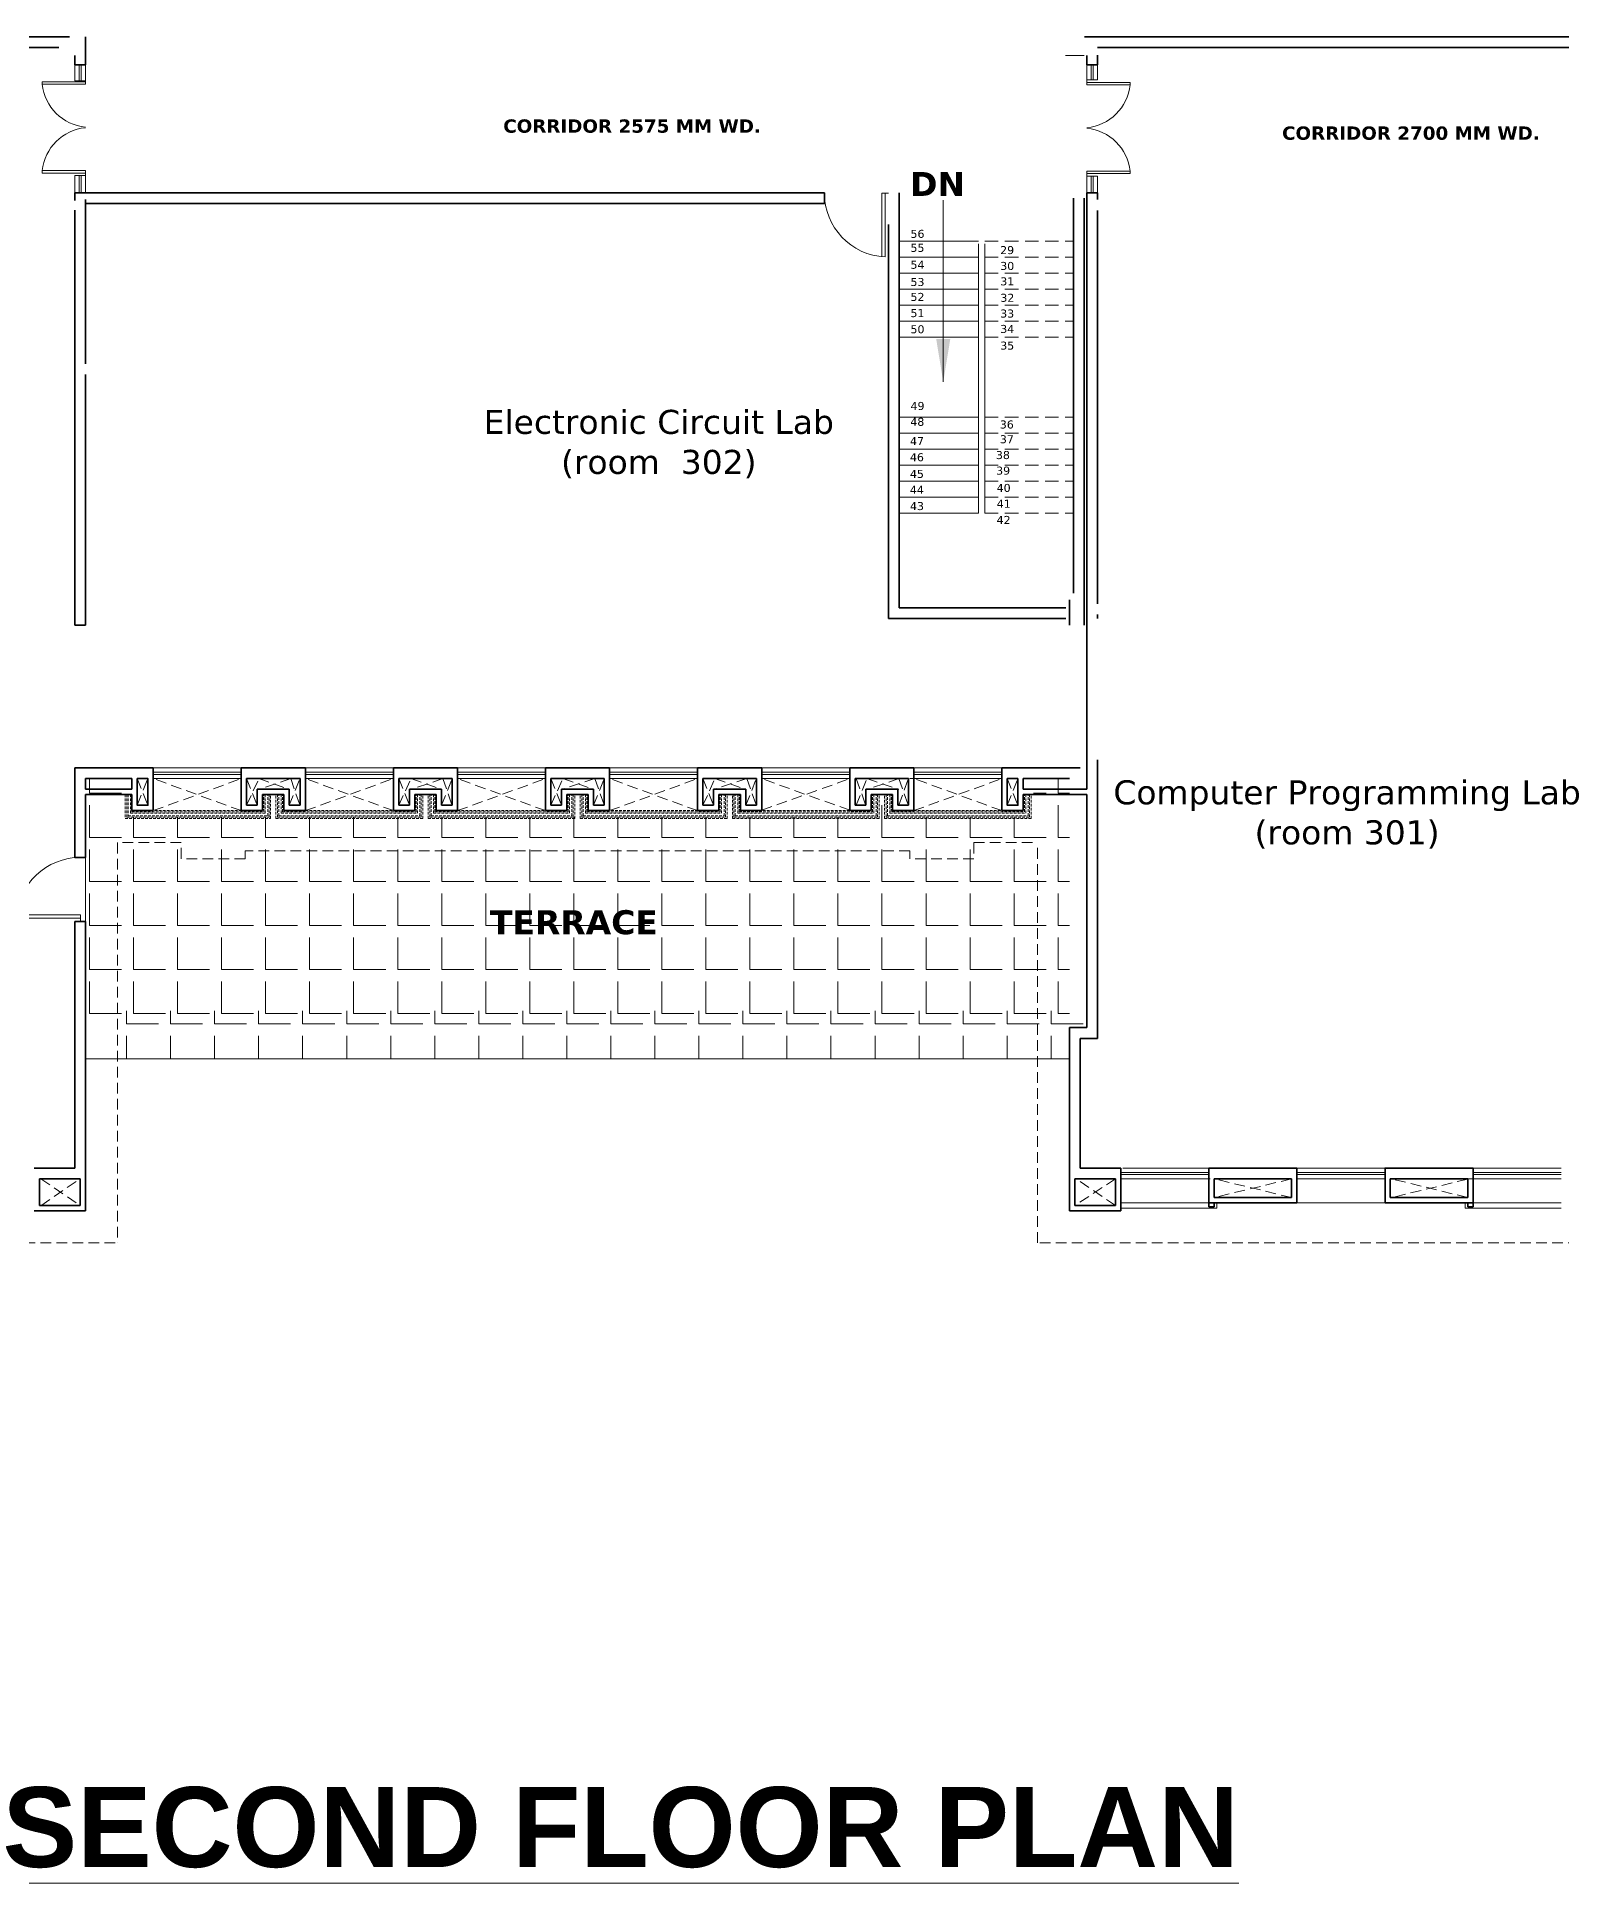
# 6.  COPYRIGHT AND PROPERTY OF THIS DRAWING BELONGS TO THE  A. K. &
# Model space of a CAD drawing. Header units: millimetres. Extents: x -907591 to 4513934, y -12317808 to 1850003.
# Drawn here: x -426553 to -397994, y -5592259 to -5557661 of the extents above; entities that cross this region are included whole.
import ezdxf

# ---------------------------------------------------------------- set-up
doc = ezdxf.new("R2010")
doc.units = ezdxf.units.MM
doc.header["$LTSCALE"] = 2
doc.header["$MEASUREMENT"] = 0
doc.linetypes.add('DASHED2', pattern=[0.375, 0.25, -0.125])
doc.linetypes.add('HIDDEN', pattern=[0.375, 0.25, -0.125])
doc.layers.add('AEROW', color=7, linetype='Continuous', lineweight=15, true_color=0x0d0d0d)
doc.layers.add('DOT', color=7, linetype='DASHED2', lineweight=0, true_color=0x89067c)
for name, color, linetype, lineweight in [('DOOR', 27, 'Continuous', 5), ('DUCT', 37, 'Continuous', 35), ('glass', 5, 'Continuous', 15), ('HAT', 42, 'Continuous', 5), ('SILL', 74, 'Continuous', 9), ('STAIR', 252, 'Continuous', 9), ('TEXT', 7, 'Continuous', 13), ('WAll', 250, 'Continuous', 35), ('WIN', 5, 'Continuous', 15)]:
    doc.layers.add(name, color=color, linetype=linetype, lineweight=lineweight)
doc.styles.add('arial', font='')
doc.styles.add('INNER DIM', font='', dxfattribs={"height": 250})
doc.styles.add('style2', font='')
doc.styles.get('arial').set_extended_font_data('Arial')
doc.styles.get('INNER DIM').set_extended_font_data('Arial Narrow', bold=True)
doc.styles.get('style2').set_extended_font_data('Verdana')
doc.dimstyles.new('INNER DIM', dxfattribs={"dimscale": 0, "dimtxt": 250, "dimasz": 100, "dimexe": 50, "dimexo": 50, "dimgap": 50, "dimtad": 0, "dimdec": 0, "dimzin": 0, "dimdsep": 46, "dimtxsty": 'INNER DIM', "dimblk": 'ARCHTICK', "dimcen": 100, "dimdle": 50, "dimclrd": 256, "dimclre": 256, "dimclrt": 256, "dimadec": 0, "dimazin": 0, "dimtfac": 1, "dimtdec": 0, "dimtix": 1, "dimtmove": 2, "dimatfit": 3, "dimfxl": 50, "dimfxlon": 1, "dimtolj": 1, "dimtzin": 0, "dimlwd": -1, "dimlwe": -1, "dimarcsym": 1})

# ---------------------------------------------------------------- blocks, each defined once
blk = doc.blocks.new('1000 DOOR R')
at = {"layer": 'DOOR', "color": 252, "ltscale": 200}
for p, q in [((-900, -900), (0, -900)), ((-900, -900), (-900, -950)), ((-900, -950), (0, -950)), ((0, -1000), (0, -900))]:
    blk.add_line(p, q, dxfattribs=at)
blk.add_arc((96, -1003), 1001, 95.4612, 174.0988, dxfattribs=at)
blk = doc.blocks.new('A$C44E84F5B')
at = {"layer": 'SILL', "ltscale": 0.1, "extrusion": (0, 0, -1), "xscale": -0.8999999999990947, "yscale": 0.8999999999990947, "zscale": -0.900000000403865, "rotation": 180}
blk.add_blockref('1000 DOOR R', (0, 900), dxfattribs=at)
at = {"layer": 'SILL', "ltscale": 0.1, "extrusion": (0, 0, -1), "xscale": 0.8999999999990947, "yscale": 0.8999999999990947, "zscale": -0.900000000403865}
blk.add_blockref('1000 DOOR R', (0, 900), dxfattribs=at)
blk = doc.blocks.new('A$C782B46B9')
at = {"layer": 'DOOR', "ltscale": 100}
for p, q in [((999, 50), (0, 50)), ((999, 100), (4, 100)), ((999, 100), (999, 0))]:
    blk.add_line(p, q, dxfattribs=at)
blk.add_arc((999, 0), 1000, 90, 177.134, dxfattribs=at)
blk = doc.blocks.new('_ArchTick')
at = {"color": 0, "linetype": 'ByBlock', "const_width": 0.15}
blk.add_lwpolyline([(-0.5, -0.5), (0.5, 0.5)], dxfattribs=at)

msp = doc.modelspace()

# ---------------------------------------------------------------- hatches: boundary and pattern name
at = {"layer": 'HAT', "ltscale": 100}
h = msp.add_hatch(dxfattribs=at)
h.set_pattern_fill('ANGLE', color=256, scale=3000, style=0)
h.set_pattern_definition([(0, (-425569.3, -5575961.9), (0, 825), [600, -225]), (90, (-425569.3, -5575961.9), (-825, 5e-14), [600, -225])])
h.paths.add_polyline_path([(-407205, -5571561), (-407877, -5571561), (-407877, -5572281), (-410567, -5572281), (-410567, -5571861), (-410730, -5571861), (-410730, -5572281), (-413418, -5572281), (-413418, -5571861), (-413581, -5571861), (-413581, -5572281), (-416268, -5572281), (-416268, -5571861), (-416428, -5571861), (-416428, -5572281), (-419120, -5572281), (-419120, -5571861), (-419281, -5571861), (-419281, -5572281), (-421971, -5572281), (-421971, -5571861), (-422133, -5571861), (-422133, -5572281), (-424822, -5572281), (-424822, -5571561), (-425569, -5571561), (-425569, -5575962), (-407204, -5575962), (-407205, -5571561)])
h = msp.add_hatch(dxfattribs=at)
h.set_pattern_fill('ANGLE', color=256, scale=3000, style=0)
h.set_pattern_definition([(0, (0, -74230.3), (0, 825), [600, -225]), (90, (0, -74230.3), (-825, 5e-14), [600, -225])])
h.paths.add_polyline_path([(-425019, -5575915), (-425019, -5576811), (-416424, -5576811), (-416424, -5575915), (-425019, -5575915)])
h.paths.add_polyline_path([(-416424, -5575915), (-416424, -5576811), (-409086, -5576811), (-409086, -5575915), (-416424, -5575915)])
h.paths.add_polyline_path([(-407804, -5576811), (-407804, -5575915), (-409086, -5575915), (-409086, -5576811), (-407804, -5576811)])
h.paths.add_polyline_path([(-407804, -5576811), (-407204, -5576811), (-407204, -5576228), (-406879, -5576228), (-406879, -5576061), (-406879, -5576061), (-406879, -5576061), (-406880, -5576061), (-406880, -5575915), (-407804, -5575915), (-407804, -5576811)])

# ---------------------------------------------------------------- linework, layer by layer
at = {"layer": 'DOOR', "ltscale": 100}
msp.add_line((-425644, -5574236), (-425644, -5573036), dxfattribs=at)
at = {"layer": 'DOT', "ltscale": 400}
for p, q in [((-424674, -5571561), (-424474, -5572061)), ((-424674, -5572056), (-424474, -5571561)), ((-424374, -5572161), (-422724, -5571561)), ((-422724, -5572161), (-424374, -5571561)), ((-423849, -5571561), (-422650, -5571561)), ((-422624, -5571561), (-422424, -5572061)), ((-422624, -5572061), (-422396, -5571561)), ((-421798, -5571561), (-422396, -5571761)), ((-422396, -5571561), (-421824, -5571761)), ((-421824, -5572061), (-421624, -5571561)), ((-421798, -5571561), (-421624, -5572061)), ((-421524, -5572161), (-419873, -5571561)), ((-419873, -5572161), (-421524, -5571561)), ((-419773, -5571561), (-419573, -5572061)), ((-419773, -5572061), (-419545, -5571561)), ((-418947, -5571561), (-419545, -5571761)), ((-419545, -5571561), (-418973, -5571761)), ((-418973, -5572061), (-418773, -5571561)), ((-418947, -5571561), (-418773, -5572061)), ((-418673, -5572161), (-417023, -5571561)), ((-417023, -5572161), (-418673, -5571561)), ((-416923, -5571561), (-416723, -5572061)), ((-416923, -5572061), (-416697, -5571561)), ((-416099, -5571561), (-416721, -5571761)), ((-416697, -5571561), (-416123, -5571761)), ((-416123, -5572061), (-415923, -5571561)), ((-416099, -5571561), (-415923, -5572061)), ((-415823, -5572161), (-414173, -5571561)), ((-414173, -5572161), (-415823, -5571561)), ((-414073, -5571561), (-413873, -5572061)), ((-414073, -5572061), (-413849, -5571561)), ((-413250, -5571561), (-413873, -5571761)), ((-413849, -5571561), (-413272, -5571761)), ((-413272, -5572061), (-413072, -5571561)), ((-413250, -5571561), (-413072, -5572061)), ((-412972, -5572154), (-411322, -5571561)), ((-411322, -5572154), (-412972, -5571561)), ((-411200, -5571561), (-411022, -5572061)), ((-411200, -5572061), (-411000, -5571561)), ((-410402, -5571561), (-411000, -5571761)), ((-411000, -5571561), (-410402, -5571761)), ((-410402, -5571561), (-410222, -5572061)), ((-410402, -5572061), (-410222, -5571561)), ((-410200, -5571561), (-409000, -5571561)), ((-410122, -5572161), (-408472, -5571561)), ((-408472, -5572161), (-410122, -5571561)), ((-408372, -5571561), (-408172, -5572061)), ((-408372, -5572061), (-408172, -5571561)), ((-423849, -5572761), (-425045, -5572761)), ((-425045, -5572761), (-425044, -5580261)), ((-423849, -5573061), (-423849, -5572761)), ((-410200, -5572911), (-422650, -5572911)), ((-422650, -5572911), (-422650, -5573061)), ((-410200, -5573061), (-410200, -5572911)), ((-409000, -5572761), (-407804, -5572761)), ((-409000, -5572761), (-409000, -5573061)), ((-407804, -5580261), (-407804, -5572761)), ((-422650, -5573061), (-423849, -5573061)), ((-409000, -5573061), (-410200, -5573061)), ((-426479, -5579061), (-425744, -5579561)), ((-426479, -5579564), (-425744, -5579061)), ((-406344, -5579061), (-407104, -5579561)), ((-406344, -5579561), (-407079, -5579061)), ((-405669, -5579061), (-404470, -5579061)), ((-403045, -5579061), (-404494, -5579411)), ((-403045, -5579411), (-404494, -5579061)), ((-399744, -5579411), (-401169, -5579061)), ((-399744, -5579067), (-401169, -5579411)), ((-399770, -5579061), (-398570, -5579061)), ((-436389, -5580261), (-425044, -5580261)), ((-396460, -5580261), (-407804, -5580261))]:
    msp.add_line(p, q, dxfattribs=at)
at = {"layer": 'DOT', "linetype": 'DASHED2', "ltscale": 100}
for p, q in [((-424901, -5571861), (-424901, -5572311)), ((-424871, -5571861), (-424871, -5572281)), ((-424846, -5571861), (-424846, -5572256)), ((-424801, -5571861), (-424801, -5572211)), ((-424776, -5571861), (-424776, -5572186)), ((-422299, -5572186), (-422299, -5571861)), ((-422274, -5572211), (-422274, -5571861)), ((-422229, -5572256), (-422229, -5571861)), ((-422204, -5572281), (-422204, -5571861)), ((-422174, -5572311), (-422174, -5571861)), ((-422074, -5572311), (-422074, -5571861)), ((-422044, -5572281), (-422044, -5571861)), ((-422019, -5572256), (-422019, -5571861)), ((-421974, -5572211), (-421974, -5571861)), ((-421949, -5572186), (-421949, -5571861)), ((-419448, -5572186), (-419448, -5571861)), ((-419423, -5572211), (-419423, -5571861)), ((-419378, -5572256), (-419378, -5571861)), ((-419353, -5572281), (-419353, -5571861)), ((-419323, -5572311), (-419323, -5571861)), ((-419223, -5572311), (-419223, -5571861)), ((-419193, -5572281), (-419193, -5571861)), ((-419168, -5572256), (-419168, -5571861)), ((-419123, -5572211), (-419123, -5571861)), ((-419098, -5572186), (-419098, -5571861)), ((-419073, -5571861), (-419073, -5572186)), ((-416598, -5572186), (-416598, -5571861)), ((-416573, -5572211), (-416573, -5571861)), ((-416528, -5572256), (-416528, -5571861)), ((-416503, -5572281), (-416503, -5571861)), ((-416473, -5572311), (-416473, -5571861)), ((-416373, -5572311), (-416373, -5571861)), ((-416343, -5572281), (-416343, -5571861)), ((-416318, -5572256), (-416318, -5571861)), ((-416273, -5572211), (-416273, -5571861)), ((-416248, -5572186), (-416248, -5571861)), ((-416223, -5571861), (-416223, -5572186)), ((-413748, -5572186), (-413748, -5571861)), ((-413723, -5572211), (-413723, -5571861)), ((-413678, -5572256), (-413678, -5571861)), ((-413653, -5572281), (-413653, -5571861)), ((-413623, -5572311), (-413623, -5571861)), ((-413522, -5572311), (-413522, -5571861)), ((-413492, -5572281), (-413492, -5571861)), ((-413467, -5572256), (-413467, -5571861)), ((-413422, -5572211), (-413422, -5571861)), ((-413397, -5572186), (-413397, -5571861)), ((-413372, -5571861), (-413372, -5572186)), ((-410897, -5572186), (-410897, -5571861)), ((-410872, -5572211), (-410872, -5571861)), ((-410827, -5572256), (-410827, -5571861)), ((-410802, -5572281), (-410802, -5571861)), ((-410772, -5572311), (-410772, -5571861)), ((-410672, -5572311), (-410672, -5571861)), ((-410642, -5572281), (-410642, -5571861)), ((-410617, -5572256), (-410617, -5571861)), ((-410572, -5572211), (-410572, -5571861)), ((-410547, -5572186), (-410547, -5571861)), ((-410522, -5571861), (-410522, -5572186)), ((-408047, -5572186), (-408047, -5571861)), ((-408022, -5572211), (-408022, -5571861)), ((-407977, -5572256), (-407977, -5571861)), ((-407952, -5572281), (-407952, -5571861)), ((-407922, -5572311), (-407922, -5571861)), ((-424846, -5572256), (-422229, -5572256)), ((-424801, -5572211), (-422274, -5572211)), ((-424776, -5572186), (-422299, -5572186)), ((-424346, -5572161), (-422696, -5572161)), ((-422019, -5572256), (-419378, -5572256)), ((-421974, -5572211), (-419423, -5572211)), ((-421949, -5572186), (-419448, -5572186)), ((-421524, -5572161), (-419873, -5572161)), ((-419168, -5572256), (-416528, -5572256)), ((-419123, -5572211), (-416573, -5572211)), ((-419098, -5572186), (-416598, -5572186)), ((-418673, -5572161), (-417023, -5572161)), ((-416318, -5572256), (-413678, -5572256)), ((-416273, -5572211), (-413723, -5572211)), ((-416248, -5572186), (-413748, -5572186)), ((-415796, -5572161), (-414149, -5572161)), ((-413467, -5572256), (-410827, -5572256)), ((-413422, -5572211), (-410872, -5572211)), ((-413397, -5572186), (-410897, -5572186)), ((-412950, -5572161), (-411302, -5572161)), ((-410617, -5572256), (-407977, -5572256)), ((-410572, -5572211), (-408022, -5572211)), ((-410522, -5572186), (-408047, -5572186)), ((-424901, -5572311), (-422174, -5572311)), ((-424871, -5572281), (-422204, -5572281)), ((-422074, -5572311), (-419323, -5572311)), ((-422044, -5572281), (-419353, -5572281)), ((-419223, -5572311), (-416473, -5572311)), ((-419193, -5572281), (-416503, -5572281)), ((-416373, -5572311), (-413623, -5572311)), ((-416343, -5572281), (-413653, -5572281)), ((-413522, -5572311), (-410772, -5572311)), ((-413492, -5572281), (-410802, -5572281)), ((-410672, -5572311), (-407922, -5572311)), ((-410642, -5572281), (-407952, -5572281))]:
    msp.add_line(p, q, dxfattribs=at)
at = {"layer": 'DOT', "linetype": 'Continuous', "ltscale": 400}
msp.add_line((-406244, -5579511), (-397994, -5579511), dxfattribs=at)
at = {"layer": 'DOT', "linetype": 'DASHED2', "ltscale": 100}
msp.add_lwpolyline([(-410122, -5572161), (-408472, -5572161)], dxfattribs=at)
at = {"layer": 'DUCT', "ltscale": 100}
for p, q in [((-425844, -5573036), (-425844, -5571361)), ((-424374, -5571361), (-425844, -5571361)), ((-425644, -5571561), (-425644, -5571761)), ((-424774, -5571561), (-425644, -5571561)), ((-424774, -5571761), (-424774, -5571561)), ((-424374, -5571361), (-424374, -5572161)), ((-422724, -5571361), (-421524, -5571361)), ((-422724, -5571361), (-422724, -5572161)), ((-422624, -5571561), (-421624, -5571561)), ((-422624, -5572061), (-422624, -5571561)), ((-421624, -5571561), (-421624, -5572061)), ((-421524, -5571361), (-421524, -5572161)), ((-419873, -5571361), (-418673, -5571361)), ((-419873, -5571361), (-419873, -5572161)), ((-419773, -5571561), (-418773, -5571561)), ((-419773, -5572061), (-419773, -5571561)), ((-418773, -5571561), (-418773, -5572061)), ((-418673, -5571361), (-418673, -5572161)), ((-417023, -5571361), (-415823, -5571361)), ((-417023, -5571361), (-417023, -5572161)), ((-416923, -5571561), (-415923, -5571561)), ((-416923, -5572061), (-416923, -5571561)), ((-415923, -5571561), (-415923, -5572061)), ((-415823, -5571361), (-415823, -5572161)), ((-414173, -5571361), (-412972, -5571361)), ((-414173, -5571361), (-414173, -5572161)), ((-414073, -5571561), (-413072, -5571561)), ((-414073, -5572061), (-414073, -5571561)), ((-413072, -5571561), (-413072, -5572061)), ((-412972, -5571361), (-412972, -5572161)), ((-411322, -5571361), (-410122, -5571361)), ((-411322, -5571361), (-411322, -5572161)), ((-411222, -5571561), (-410222, -5571561)), ((-411222, -5572061), (-411222, -5571561)), ((-410222, -5571561), (-410222, -5572061)), ((-410122, -5571361), (-410122, -5572161)), ((-408472, -5571361), (-407004, -5571361)), ((-408472, -5571361), (-408472, -5572161)), ((-408072, -5571561), (-407204, -5571561)), ((-408072, -5571761), (-408072, -5571561)), ((-424774, -5571761), (-425644, -5571761)), ((-424774, -5571861), (-425644, -5571861)), ((-425644, -5571861), (-425644, -5573036)), ((-424774, -5572161), (-424774, -5571861)), ((-421824, -5571761), (-422424, -5571761)), ((-422424, -5571761), (-422424, -5572061)), ((-421924, -5571861), (-422324, -5571861)), ((-422324, -5571861), (-422324, -5572161)), ((-421924, -5572161), (-421924, -5571861)), ((-421824, -5572061), (-421824, -5571761)), ((-418973, -5571761), (-419573, -5571761)), ((-419573, -5571761), (-419573, -5572061)), ((-419073, -5571861), (-419473, -5571861)), ((-419473, -5571861), (-419473, -5572161)), ((-419073, -5572161), (-419073, -5571861)), ((-418973, -5572061), (-418973, -5571761)), ((-416123, -5571761), (-416723, -5571761)), ((-416723, -5571761), (-416723, -5572061)), ((-416223, -5571861), (-416623, -5571861)), ((-416623, -5571861), (-416623, -5572161)), ((-416223, -5572161), (-416223, -5571861)), ((-416123, -5572061), (-416123, -5571761)), ((-413272, -5571761), (-413873, -5571761)), ((-413873, -5571761), (-413873, -5572061)), ((-413372, -5571861), (-413773, -5571861)), ((-413773, -5571861), (-413773, -5572161)), ((-413372, -5572161), (-413372, -5571861)), ((-413272, -5572061), (-413272, -5571761)), ((-410422, -5571761), (-411022, -5571761)), ((-411022, -5571761), (-411022, -5572061)), ((-410522, -5571861), (-410922, -5571861)), ((-410922, -5571861), (-410922, -5572161)), ((-410522, -5572161), (-410522, -5571861)), ((-410422, -5572061), (-410422, -5571761)), ((-406879, -5571761), (-408072, -5571761)), ((-408072, -5572161), (-408072, -5571861)), ((-406879, -5571861), (-408072, -5571861)), ((-424374, -5572161), (-424774, -5572161)), ((-422324, -5572161), (-422724, -5572161)), ((-422424, -5572061), (-422624, -5572061)), ((-421524, -5572161), (-421924, -5572161)), ((-421624, -5572061), (-421824, -5572061)), ((-419473, -5572161), (-419873, -5572161)), ((-419573, -5572061), (-419773, -5572061)), ((-418673, -5572161), (-419073, -5572161)), ((-418773, -5572061), (-418973, -5572061)), ((-416623, -5572161), (-417023, -5572161)), ((-416723, -5572061), (-416923, -5572061)), ((-415823, -5572161), (-416223, -5572161)), ((-415923, -5572061), (-416123, -5572061)), ((-413773, -5572161), (-414173, -5572161)), ((-413873, -5572061), (-414073, -5572061)), ((-412972, -5572161), (-413372, -5572161)), ((-413072, -5572061), (-413272, -5572061)), ((-410922, -5572161), (-411322, -5572161)), ((-411022, -5572061), (-411222, -5572061)), ((-410122, -5572161), (-410522, -5572161)), ((-410222, -5572061), (-410422, -5572061)), ((-408472, -5572161), (-408072, -5572161)), ((-425644, -5573036), (-425844, -5573036)), ((-425844, -5578861), (-425844, -5574236)), ((-425644, -5574236), (-425844, -5574236)), ((-425644, -5574236), (-425644, -5579661)), ((-407204, -5579061), (-407204, -5576228)), ((-407004, -5576228), (-407204, -5576228)), ((-407004, -5578861), (-407004, -5576428)), ((-426604, -5578861), (-425844, -5578861)), ((-426504, -5579561), (-426504, -5579061)), ((-426504, -5579061), (-425744, -5579061)), ((-425744, -5579061), (-425744, -5579561)), ((-407204, -5578858), (-407204, -5579661)), ((-407105, -5579061), (-406344, -5579061)), ((-407104, -5579061), (-407104, -5579561)), ((-407004, -5578861), (-406244, -5578861)), ((-406344, -5579561), (-406344, -5579061)), ((-406244, -5579661), (-406244, -5578861)), ((-404594, -5579511), (-404594, -5578861)), ((-404594, -5578861), (-402945, -5578861)), ((-404494, -5579411), (-404494, -5579061)), ((-404494, -5579061), (-403045, -5579061)), ((-403045, -5579411), (-403045, -5579061)), ((-402945, -5579511), (-402945, -5578861)), ((-401295, -5578861), (-399644, -5578861)), ((-401293, -5579511), (-401293, -5578861)), ((-401195, -5579411), (-401195, -5579061)), ((-401195, -5579061), (-399744, -5579061)), ((-399744, -5579411), (-399744, -5579061)), ((-399644, -5579511), (-399644, -5578861)), ((-404594, -5579511), (-402945, -5579511)), ((-404594, -5579511), (-404594, -5579586)), ((-404494, -5579411), (-403045, -5579411)), ((-404494, -5579586), (-404494, -5579511)), ((-401293, -5579511), (-399644, -5579511)), ((-401195, -5579411), (-399744, -5579411)), ((-399742, -5579586), (-399742, -5579511)), ((-399642, -5579511), (-399642, -5579586)), ((-426604, -5579661), (-425644, -5579661)), ((-426504, -5579561), (-425744, -5579561)), ((-407204, -5579661), (-406244, -5579661)), ((-407104, -5579561), (-406344, -5579561)), ((-404594, -5579586), (-404494, -5579586)), ((-399642, -5579586), (-399742, -5579586))]:
    msp.add_line(p, q, dxfattribs=at)
at = {"layer": 'DUCT', "lineweight": 18, "ltscale": 100}
msp.add_line((-407204, -5576811), (-425644, -5576811), dxfattribs=at)
at = {"layer": 'DUCT', "ltscale": 100}
for points in [[(-424674, -5571561), (-424474, -5571561), (-424474, -5572061), (-424674, -5572061)], [(-408172, -5571561), (-408372, -5571561), (-408372, -5572061), (-408172, -5572061)]]:
    msp.add_lwpolyline(points, close=True, dxfattribs=at)
at = {"layer": 'glass', "ltscale": 100}
for p, q in [((-425764, -5558186), (-425764, -5558486)), ((-425724, -5558186), (-425724, -5558486)), ((-406799, -5558186), (-406799, -5558468)), ((-406799, -5558186), (-406799, -5558468)), ((-406759, -5558186), (-406759, -5558468)), ((-406759, -5558186), (-406759, -5558468)), ((-425764, -5560586), (-425764, -5560257)), ((-425764, -5560586), (-425764, -5560257)), ((-425724, -5560586), (-425724, -5560257)), ((-425724, -5560586), (-425724, -5560257)), ((-406799, -5560586), (-406799, -5560268)), ((-406759, -5560586), (-406759, -5560268))]:
    msp.add_line(p, q, dxfattribs=at)
at = {"layer": 'HAT', "ltscale": 100}
msp.add_line((-406929, -5558011), (-407279, -5558011), dxfattribs=at)
at = {"layer": 'SILL', "ltscale": 100}
for p, q in [((-425844, -5558486), (-425844, -5558186)), ((-425644, -5558486), (-425644, -5558186)), ((-406879, -5558186), (-406879, -5558468)), ((-406879, -5558186), (-406879, -5558468)), ((-406679, -5558186), (-406679, -5558468)), ((-425644, -5558486), (-425844, -5558486)), ((-406879, -5558468), (-406679, -5558468)), ((-425844, -5560257), (-425644, -5560257)), ((-425844, -5560586), (-425844, -5560257)), ((-425844, -5560586), (-425844, -5560257)), ((-425644, -5560586), (-425644, -5560257)), ((-406879, -5560268), (-406679, -5560268)), ((-406879, -5560586), (-406879, -5560268)), ((-406679, -5560586), (-406679, -5560268)), ((-422724, -5571361), (-424374, -5571361)), ((-422724, -5571561), (-424374, -5571561)), ((-419873, -5571361), (-421524, -5571361)), ((-419873, -5571561), (-421524, -5571561)), ((-417023, -5571361), (-418673, -5571361)), ((-417023, -5571561), (-418673, -5571561)), ((-414173, -5571361), (-415823, -5571361)), ((-414173, -5571561), (-415823, -5571561)), ((-411322, -5571361), (-412972, -5571361)), ((-411322, -5571561), (-412972, -5571561)), ((-408472, -5571361), (-410122, -5571361)), ((-408472, -5571561), (-410122, -5571561)), ((-404594, -5579061), (-406244, -5579061)), ((-404559, -5578861), (-406209, -5578861)), ((-401293, -5578861), (-402945, -5578861)), ((-401293, -5579061), (-402945, -5579061)), ((-397994, -5578861), (-399644, -5578861)), ((-397994, -5579061), (-399644, -5579061)), ((-404444, -5579611), (-404444, -5579511)), ((-399792, -5579611), (-399792, -5579511)), ((-404444, -5579611), (-406244, -5579611)), ((-399792, -5579611), (-397992, -5579611))]:
    msp.add_line(p, q, dxfattribs=at)
at = {"layer": 'STAIR', "ltscale": 100}
for p, q in [((-410399, -5561486), (-408909, -5561486)), ((-410399, -5561786), (-408909, -5561786)), ((-408909, -5561536), (-408909, -5566586)), ((-408789, -5561536), (-408789, -5566586)), ((-410399, -5562086), (-408909, -5562086)), ((-410399, -5562386), (-408909, -5562386)), ((-410399, -5562686), (-408909, -5562686)), ((-410399, -5562986), (-408909, -5562986)), ((-410399, -5563286), (-408909, -5563286)), ((-410399, -5564786), (-408909, -5564786)), ((-410399, -5565086), (-408909, -5565086)), ((-410399, -5565386), (-408909, -5565386)), ((-410399, -5565686), (-408909, -5565686)), ((-410399, -5565986), (-408909, -5565986)), ((-410399, -5566286), (-408909, -5566286)), ((-410399, -5566586), (-408909, -5566586))]:
    msp.add_line(p, q, dxfattribs=at)
at = {"layer": 'STAIR', "linetype": 'HIDDEN', "ltscale": 500}
for p, q in [((-408789, -5561486), (-407129, -5561486)), ((-408789, -5561786), (-407129, -5561786)), ((-408789, -5562086), (-407129, -5562086)), ((-408789, -5562386), (-407129, -5562386)), ((-408789, -5562686), (-407129, -5562686)), ((-408789, -5562986), (-407129, -5562986)), ((-408789, -5563286), (-407129, -5563286)), ((-408789, -5564786), (-407129, -5564786)), ((-408789, -5565086), (-407129, -5565086)), ((-408789, -5565386), (-407129, -5565386)), ((-408789, -5565686), (-407129, -5565686)), ((-408789, -5565986), (-407129, -5565986)), ((-408789, -5566286), (-407129, -5566286)), ((-408789, -5566586), (-407129, -5566586))]:
    msp.add_line(p, q, dxfattribs=at)
at = {"layer": 'WAll', "ltscale": 100}
for p, q in [((-438889, -5557661), (-425944, -5557661)), ((-425644, -5558186), (-425644, -5557661)), ((-393959, -5557661), (-406925, -5557661)), ((-438689, -5557861), (-426144, -5557861)), ((-425844, -5558186), (-425844, -5558011)), ((-406879, -5558011), (-406879, -5558186)), ((-394159, -5557861), (-406679, -5557861)), ((-406679, -5558005), (-406679, -5558186)), ((-425844, -5558186), (-425644, -5558186)), ((-406879, -5558186), (-406679, -5558186)), ((-425844, -5560586), (-425844, -5560728)), ((-425644, -5560586), (-425844, -5560586)), ((-411799, -5560586), (-425644, -5560586)), ((-425644, -5560711), (-425644, -5563786)), ((-425644, -5560711), (-425644, -5560728)), ((-411799, -5560786), (-425644, -5560786)), ((-411799, -5560586), (-411799, -5560786)), ((-410399, -5560586), (-410399, -5568086)), ((-410399, -5560761), (-410399, -5568363)), ((-407129, -5568086), (-407129, -5560686)), ((-406929, -5568686), (-406929, -5560686)), ((-406679, -5560586), (-406879, -5560586)), ((-406879, -5571761), (-406879, -5560586)), ((-406679, -5560586), (-406679, -5560711)), ((-425844, -5560907), (-425844, -5568361)), ((-410599, -5568563), (-410599, -5561178)), ((-406679, -5568286), (-406679, -5560911)), ((-425644, -5563986), (-425644, -5568686)), ((-425844, -5568213), (-425844, -5568686)), ((-425644, -5568209), (-425644, -5568561)), ((-410399, -5568363), (-407275, -5568363)), ((-407204, -5568686), (-407204, -5568211)), ((-425644, -5568686), (-425844, -5568686)), ((-425644, -5568686), (-425644, -5568686)), ((-410599, -5568563), (-407275, -5568563)), ((-406679, -5568486), (-406679, -5568561)), ((-406679, -5576428), (-406679, -5571211)), ((-406879, -5576228), (-406879, -5571861)), ((-406879, -5576228), (-407204, -5576228)), ((-406679, -5576428), (-407004, -5576428))]:
    msp.add_line(p, q, dxfattribs=at)
at = {"layer": 'WIN', "ltscale": 100}
for p, q in [((-422724, -5571441), (-424374, -5571441)), ((-422724, -5571481), (-424374, -5571481)), ((-419873, -5571441), (-421524, -5571441)), ((-419873, -5571481), (-421524, -5571481)), ((-417023, -5571441), (-418673, -5571441)), ((-417023, -5571481), (-418673, -5571481)), ((-414173, -5571441), (-415823, -5571441)), ((-414173, -5571481), (-415823, -5571481)), ((-411322, -5571441), (-412972, -5571441)), ((-411322, -5571481), (-412972, -5571481)), ((-408472, -5571441), (-410122, -5571441)), ((-408472, -5571481), (-410122, -5571481)), ((-404594, -5578941), (-406244, -5578941)), ((-404594, -5578981), (-406244, -5578981)), ((-401293, -5578941), (-402945, -5578941)), ((-401293, -5578981), (-402945, -5578981)), ((-397994, -5578941), (-399644, -5578941)), ((-397994, -5578981), (-399644, -5578981))]:
    msp.add_line(p, q, dxfattribs=at)

# ---------------------------------------------------------------- block references
at = {"layer": 'DOOR', "ltscale": 100, "xscale": -1}
msp.add_blockref('A$C44E84F5B', (-425644, -5560257), dxfattribs=at)
at = {"layer": 'DOOR', "ltscale": 100}
msp.add_blockref('A$C44E84F5B', (-406879, -5560268), dxfattribs=at)
at = {"layer": 'DOOR', "ltscale": 100, "xscale": 1.200000000011641, "yscale": 1.200000000011641, "zscale": 1.199999999997764, "rotation": 90}
msp.add_blockref('A$C782B46B9', (-410599, -5561785), dxfattribs=at)
at = {"layer": 'DOOR', "ltscale": 100, "xscale": 1.200000000011641, "yscale": 1.200000000011641, "zscale": 1.199999999997764}
msp.add_blockref('A$C782B46B9', (-426935, -5574236), dxfattribs=at)

# ---------------------------------------------------------------- texts
at = {"layer": 'TEXT', "style": 'style2'}
for s, p in [('29', (-408505, -5561731)), ('30', (-408503, -5562028)), ('31', (-408502, -5562317)), ('32', (-408501, -5562625)), ('33', (-408504, -5562920)), ('34', (-408503, -5563209)), ('35', (-408503, -5563521)), ('49', (-410184, -5564652)), ('48', (-410188, -5564949)), ('36', (-408511, -5564999)), ('47', (-410194, -5565311)), ('37', (-408510, -5565276)), ('46', (-410195, -5565613)), ('38', (-408584, -5565572)), ('45', (-410195, -5565925)), ('39', (-408580, -5565864)), ('44', (-410196, -5566222)), ('43', (-410194, -5566528)), ('40', (-408570, -5566188)), ('41', (-408569, -5566485)), ('42', (-408571, -5566788))]:
    msp.add_text(s, height=150, dxfattribs=at).set_placement(p)
at = {"layer": 'TEXT', "ltscale": 0.1, "attachment_point": 5, "style": 'style2'}
for s, insert, char_height in [('{\\fVerdana|b1|i0|c0|p34;CORRIDOR 2575 MM WD.  }', (-415402, -5559334), 250), ('{\\fVerdana|b1|i0|c0|p34;CORRIDOR 2700 MM WD.  }', (-400808, -5559466), 250), ('\\pt4950;{\\fVerdana|b1|i0|c0|p34;DN}', (-409677, -5560417), 450), ('56', (-410054, -5561353), 150), ('55', (-410054, -5561615), 150), ('54', (-410054, -5561932), 150), ('53', (-410054, -5562255), 150), ('52', (-410054, -5562535), 150), ('51', (-410054, -5562838), 150), ('50', (-410054, -5563141), 150), ('Electronic Circuit Lab ^J(room  302)', (-414901, -5565291), 450), ('Computer Programming Lab^J(room 301)', (-402004, -5572233), 450), ('\\pt4950;{\\fVerdana|b1|i0|c0|p34;TERRACE}', (-416492, -5574256), 450)]:
    msp.add_mtext(s, dxfattribs=dict(at, insert=insert, char_height=char_height))
at = {"layer": 'TEXT', "ltscale": 100, "insert": (-427197, -5590459), "char_height": 1500, "width": 32490.4, "attachment_point": 1, "style": 'arial'}
msp.add_mtext('{\\fArial|b1|i0|c0|p34;\\LSECOND FLOOR PLAN}', dxfattribs=at)

# ---------------------------------------------------------------- leaders
at = {"layer": 'AEROW', "lineweight": 35, "ltscale": 100}
msp.add_leader([(-409571, -5564125), (-409571, -5560718)], dimstyle='INNER DIM', override={"dimscale": 1, "dimasz": 800}, dxfattribs=at)

doc.saveas('drawing.dxf')
